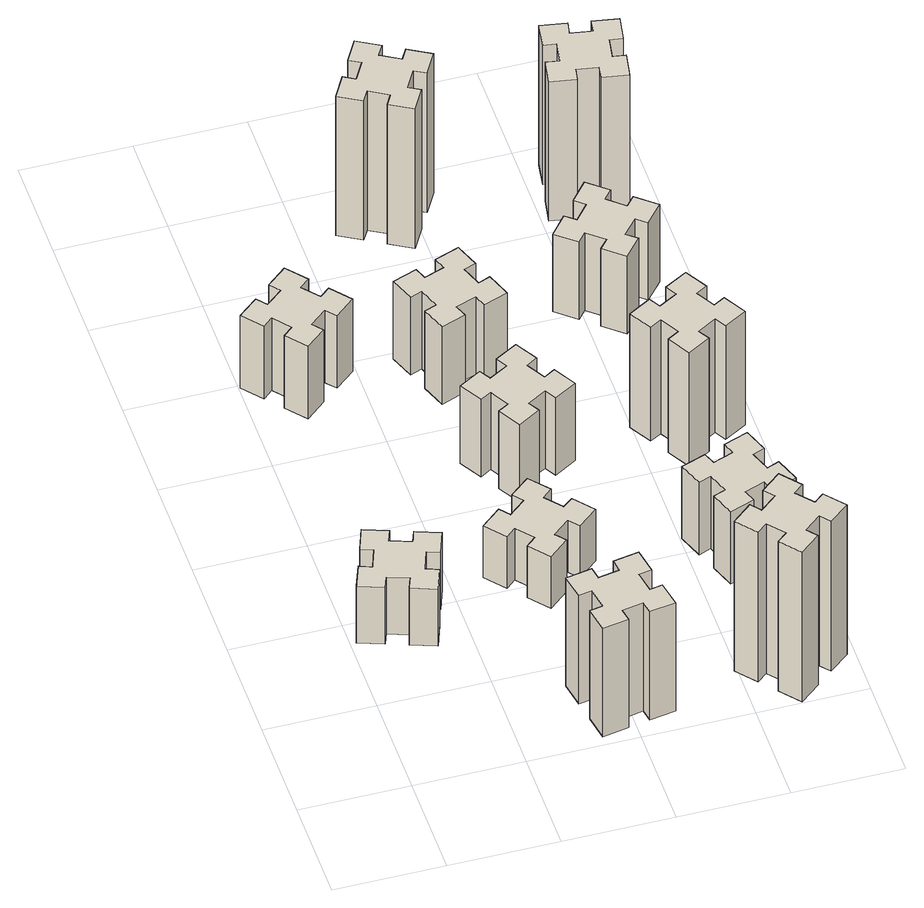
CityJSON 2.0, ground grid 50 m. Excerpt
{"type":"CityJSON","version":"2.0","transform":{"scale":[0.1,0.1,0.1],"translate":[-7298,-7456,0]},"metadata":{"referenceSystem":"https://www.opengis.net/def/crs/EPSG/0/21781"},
"CityObjects":{
"building1":{"type":"Building","attributes":{"class":"1000","function":"1000","usage":"1000","yearOfConstruction":2016,"roofType":"1000","measuredHeight":33,"storeysAboveGround":30,"storeysBelowGround":0},"geometry":[{"type":"Solid","lod":"1","boundaries":[[[[0,1,2,3,4,5,6,7,8,9,10,11,12,13,14,15,16,17,18,19]],[[17,16,20,21]],[[16,15,22,20]],[[15,14,23,22]],[[14,13,24,23]],[[13,12,25,24]],[[12,11,26,25]],[[11,10,27,26]],[[10,9,28,27]],[[9,8,29,28]],[[8,7,30,29]],[[7,6,31,30]],[[6,5,32,31]],[[5,4,33,32]],[[4,3,34,33]],[[3,2,35,34]],[[2,1,36,35]],[[1,0,37,36]],[[0,19,38,37]],[[19,18,39,38]],[[18,17,21,39]],[[24,25,26,27,28,29,30,31,32,33,34,35,36,37,38,39,21,20,22,23]]]]}]},
"building2":{"type":"Building","attributes":{"class":"1000","function":"1000","usage":"1000","yearOfConstruction":2016,"roofType":"1000","measuredHeight":42,"storeysAboveGround":30,"storeysBelowGround":0},"geometry":[{"type":"Solid","lod":"1","boundaries":[[[[40,41,42,43,44,45,46,47,48,49,50,51,52,53,54,55,56,57,58,59]],[[57,56,60,61]],[[56,55,62,60]],[[55,54,63,62]],[[54,53,64,63]],[[53,52,65,64]],[[52,51,66,65]],[[51,50,67,66]],[[50,49,68,67]],[[49,48,69,68]],[[48,47,70,69]],[[47,46,71,70]],[[46,45,72,71]],[[45,44,73,72]],[[44,43,74,73]],[[43,42,75,74]],[[42,41,76,75]],[[41,40,77,76]],[[40,59,78,77]],[[59,58,79,78]],[[58,57,61,79]],[[64,65,66,67,68,69,70,71,72,73,74,75,76,77,78,79,61,60,62,63]]]]}]},
"building3":{"type":"Building","attributes":{"class":"1000","function":"1000","usage":"1000","yearOfConstruction":2016,"roofType":"1000","measuredHeight":63,"storeysAboveGround":30,"storeysBelowGround":0},"geometry":[{"type":"Solid","lod":"1","boundaries":[[[[80,81,82,83,84,85,86,87,88,89,90,91,92,93,94,95,96,97,98,99]],[[97,96,100,101]],[[96,95,102,100]],[[95,94,103,102]],[[94,93,104,103]],[[93,92,105,104]],[[92,91,106,105]],[[91,90,107,106]],[[90,89,108,107]],[[89,88,109,108]],[[88,87,110,109]],[[87,86,111,110]],[[86,85,112,111]],[[85,84,113,112]],[[84,83,114,113]],[[83,82,115,114]],[[82,81,116,115]],[[81,80,117,116]],[[80,99,118,117]],[[99,98,119,118]],[[98,97,101,119]],[[104,105,106,107,108,109,110,111,112,113,114,115,116,117,118,119,101,100,102,103]]]]}]},
"building4":{"type":"Building","attributes":{"class":"1000","function":"1000","usage":"1000","yearOfConstruction":2016,"roofType":"1000","measuredHeight":30,"storeysAboveGround":30,"storeysBelowGround":0},"geometry":[{"type":"Solid","lod":"1","boundaries":[[[[120,121,122,123,124,125,126,127,128,129,130,131,132,133,134,135,136,137,138,139]],[[137,136,140,141]],[[136,135,142,140]],[[135,134,143,142]],[[134,133,144,143]],[[133,132,145,144]],[[132,131,146,145]],[[131,130,147,146]],[[130,129,148,147]],[[129,128,149,148]],[[128,127,150,149]],[[127,126,151,150]],[[126,125,152,151]],[[125,124,153,152]],[[124,123,154,153]],[[123,122,155,154]],[[122,121,156,155]],[[121,120,157,156]],[[120,139,158,157]],[[139,138,159,158]],[[138,137,141,159]],[[144,145,146,147,148,149,150,151,152,153,154,155,156,157,158,159,141,140,142,143]]]]}]},
"building5":{"type":"Building","attributes":{"class":"1000","function":"1000","usage":"1000","yearOfConstruction":2016,"roofType":"1000","measuredHeight":45,"storeysAboveGround":30,"storeysBelowGround":0},"geometry":[{"type":"Solid","lod":"1","boundaries":[[[[160,161,162,163,164,165,166,167,168,169,170,171,172,173,174,175,176,177,178,179]],[[177,176,180,181]],[[176,175,182,180]],[[175,174,183,182]],[[174,173,184,183]],[[173,172,185,184]],[[172,171,186,185]],[[171,170,187,186]],[[170,169,188,187]],[[169,168,189,188]],[[168,167,190,189]],[[167,166,191,190]],[[166,165,192,191]],[[165,164,193,192]],[[164,163,194,193]],[[163,162,195,194]],[[162,161,196,195]],[[161,160,197,196]],[[160,179,198,197]],[[179,178,199,198]],[[178,177,181,199]],[[184,185,186,187,188,189,190,191,192,193,194,195,196,197,198,199,181,180,182,183]]]]}]},
"building6":{"type":"Building","attributes":{"class":"1000","function":"1000","usage":"1000","yearOfConstruction":2016,"roofType":"1000","measuredHeight":45,"storeysAboveGround":30,"storeysBelowGround":0},"geometry":[{"type":"Solid","lod":"1","boundaries":[[[[200,201,202,203,204,205,206,207,208,209,210,211,212,213,214,215,216,217,218,219]],[[217,216,220,221]],[[216,215,222,220]],[[215,214,223,222]],[[214,213,224,223]],[[213,212,225,224]],[[212,211,226,225]],[[211,210,227,226]],[[210,209,228,227]],[[209,208,229,228]],[[208,207,230,229]],[[207,206,231,230]],[[206,205,232,231]],[[205,204,233,232]],[[204,203,234,233]],[[203,202,235,234]],[[202,201,236,235]],[[201,200,237,236]],[[200,219,238,237]],[[219,218,239,238]],[[218,217,221,239]],[[224,225,226,227,228,229,230,231,232,233,234,235,236,237,238,239,221,220,222,223]]]]}]},
"building7":{"type":"Building","attributes":{"class":"1000","function":"1000","usage":"1000","yearOfConstruction":2016,"roofType":"1000","measuredHeight":87,"storeysAboveGround":30,"storeysBelowGround":0},"geometry":[{"type":"Solid","lod":"1","boundaries":[[[[240,241,242,243,244,245,246,247,248,249,250,251,252,253,254,255,256,257,258,259]],[[257,256,260,261]],[[256,255,262,260]],[[255,254,263,262]],[[254,253,264,263]],[[253,252,265,264]],[[252,251,266,265]],[[251,250,267,266]],[[250,249,268,267]],[[249,248,269,268]],[[248,247,270,269]],[[247,246,271,270]],[[246,245,272,271]],[[245,244,273,272]],[[244,243,274,273]],[[243,242,275,274]],[[242,241,276,275]],[[241,240,277,276]],[[240,259,278,277]],[[259,258,279,278]],[[258,257,261,279]],[[264,265,266,267,268,269,270,271,272,273,274,275,276,277,278,279,261,260,262,263]]]]}]},
"building8":{"type":"Building","attributes":{"class":"1000","function":"1000","usage":"1000","yearOfConstruction":2016,"roofType":"1000","measuredHeight":81,"storeysAboveGround":30,"storeysBelowGround":0},"geometry":[{"type":"Solid","lod":"1","boundaries":[[[[280,281,282,283,284,285,286,287,288,289,290,291,292,293,294,295,296,297,298,299]],[[297,296,300,301]],[[296,295,302,300]],[[295,294,303,302]],[[294,293,304,303]],[[293,292,305,304]],[[292,291,306,305]],[[291,290,307,306]],[[290,289,308,307]],[[289,288,309,308]],[[288,287,310,309]],[[287,286,311,310]],[[286,285,312,311]],[[285,284,313,312]],[[284,283,314,313]],[[283,282,315,314]],[[282,281,316,315]],[[281,280,317,316]],[[280,299,318,317]],[[299,298,319,318]],[[298,297,301,319]],[[304,305,306,307,308,309,310,311,312,313,314,315,316,317,318,319,301,300,302,303]]]]}]},
"building9":{"type":"Building","attributes":{"class":"1000","function":"1000","usage":"1000","yearOfConstruction":2016,"roofType":"1000","measuredHeight":42,"storeysAboveGround":30,"storeysBelowGround":0},"geometry":[{"type":"Solid","lod":"1","boundaries":[[[[320,321,322,323,324,325,326,327,328,329,330,331,332,333,334,335,336,337,338,339]],[[337,336,340,341]],[[336,335,342,340]],[[335,334,343,342]],[[334,333,344,343]],[[333,332,345,344]],[[332,331,346,345]],[[331,330,347,346]],[[330,329,348,347]],[[329,328,349,348]],[[328,327,350,349]],[[327,326,351,350]],[[326,325,352,351]],[[325,324,353,352]],[[324,323,354,353]],[[323,322,355,354]],[[322,321,356,355]],[[321,320,357,356]],[[320,339,358,357]],[[339,338,359,358]],[[338,337,341,359]],[[344,345,346,347,348,349,350,351,352,353,354,355,356,357,358,359,341,340,342,343]]]]}]},
"building10":{"type":"Building","attributes":{"class":"1000","function":"1000","usage":"1000","yearOfConstruction":2016,"roofType":"1000","measuredHeight":66,"storeysAboveGround":30,"storeysBelowGround":0},"geometry":[{"type":"Solid","lod":"1","boundaries":[[[[360,361,362,363,364,365,366,367,368,369,370,371,372,373,374,375,376,377,378,379]],[[377,376,380,381]],[[376,375,382,380]],[[375,374,383,382]],[[374,373,384,383]],[[373,372,385,384]],[[372,371,386,385]],[[371,370,387,386]],[[370,369,388,387]],[[369,368,389,388]],[[368,367,390,389]],[[367,366,391,390]],[[366,365,392,391]],[[365,364,393,392]],[[364,363,394,393]],[[363,362,395,394]],[[362,361,396,395]],[[361,360,397,396]],[[360,379,398,397]],[[379,378,399,398]],[[378,377,381,399]],[[384,385,386,387,388,389,390,391,392,393,394,395,396,397,398,399,381,380,382,383]]]]}]},
"building11":{"type":"Building","attributes":{"class":"1000","function":"1000","usage":"1000","yearOfConstruction":2016,"roofType":"1000","measuredHeight":45,"storeysAboveGround":30,"storeysBelowGround":0},"geometry":[{"type":"Solid","lod":"1","boundaries":[[[[400,401,402,403,404,405,406,407,408,409,410,411,412,413,414,415,416,417,418,419]],[[417,416,420,421]],[[416,415,422,420]],[[415,414,423,422]],[[414,413,424,423]],[[413,412,425,424]],[[412,411,426,425]],[[411,410,427,426]],[[410,409,428,427]],[[409,408,429,428]],[[408,407,430,429]],[[407,406,431,430]],[[406,405,432,431]],[[405,404,433,432]],[[404,403,434,433]],[[403,402,435,434]],[[402,401,436,435]],[[401,400,437,436]],[[400,419,438,437]],[[419,418,439,438]],[[418,417,421,439]],[[424,425,426,427,428,429,430,431,432,433,434,435,436,437,438,439,421,420,422,423]]]]}]},
"building12":{"type":"Building","attributes":{"class":"1000","function":"1000","usage":"1000","yearOfConstruction":2016,"roofType":"1000","measuredHeight":81,"storeysAboveGround":30,"storeysBelowGround":0},"geometry":[{"type":"Solid","lod":"1","boundaries":[[[[440,441,442,443,444,445,446,447,448,449,450,451,452,453,454,455,456,457,458,459]],[[457,456,460,461]],[[456,455,462,460]],[[455,454,463,462]],[[454,453,464,463]],[[453,452,465,464]],[[452,451,466,465]],[[451,450,467,466]],[[450,449,468,467]],[[449,448,469,468]],[[448,447,470,469]],[[447,446,471,470]],[[446,445,472,471]],[[445,444,473,472]],[[444,443,474,473]],[[443,442,475,474]],[[442,441,476,475]],[[441,440,477,476]],[[440,459,478,477]],[[459,458,479,478]],[[458,457,461,479]],[[464,465,466,467,468,469,470,471,472,473,474,475,476,477,478,479,461,460,462,463]]]]}]}
},
"vertices":[
[161,899,0],[255,865,0],[234,809,0],[347,767,0],[388,880,0],[332,901,0],[366,995,0],[422,974,0],[463,1087,0],[350,1128,0],[330,1072,0],[236,1106,0],[257,1162,0],[144,1203,0],[103,1090,0],[159,1070,0],[125,976,0],[69,997,0],[27,884,0],[140,843,0],[125,976,330],[69,997,330],[159,1070,330],[103,1090,330],[144,1203,330],[257,1162,330],[236,1106,330],[330,1072,330],[350,1128,330],[463,1087,330],[422,974,330],[366,995,330],[332,901,330],[388,880,330],[347,767,330],[234,809,330],[255,865,330],[161,899,330],[140,843,330],[27,884,330],
[278,2349,0],[354,2413,0],[393,2367,0],[485,2444,0],[408,2536,0],[362,2498,0],[297,2574,0],[343,2613,0],[266,2705,0],[174,2628,0],[213,2582,0],[136,2517,0],[98,2563,0],[6,2486,0],[83,2394,0],[129,2433,0],[193,2356,0],[147,2318,0],[224,2226,0],[316,2303,0],[193,2356,420],[147,2318,420],[129,2433,420],[83,2394,420],[6,2486,420],[98,2563,420],[136,2517,420],[213,2582,420],[174,2628,420],[266,2705,420],[343,2613,420],[297,2574,420],[362,2498,420],[408,2536,420],[485,2444,420],[393,2367,420],[354,2413,420],[278,2349,420],[316,2303,420],[224,2226,420],
[955,128,0],[1054,146,0],[1064,87,0],[1182,107,0],[1161,226,0],[1102,215,0],[1085,314,0],[1144,324,0],[1123,442,0],[1005,421,0],[1015,362,0],[917,345,0],[907,404,0],[788,383,0],[809,265,0],[868,275,0],[886,177,0],[827,167,0],[847,48,0],[966,69,0],[886,177,630],[827,167,630],[868,275,630],[809,265,630],[788,383,630],[907,404,630],[917,345,630],[1015,362,630],[1005,421,630],[1123,442,630],[1144,324,630],[1085,314,630],[1102,215,630],[1161,226,630],[1182,107,630],[1064,87,630],[1054,146,630],[955,128,630],[966,69,630],[847,48,630],
[918,969,0],[994,1033,0],[1033,987,0],[1125,1064,0],[1048,1156,0],[1002,1118,0],[937,1194,0],[983,1233,0],[906,1325,0],[814,1248,0],[853,1202,0],[776,1137,0],[738,1183,0],[646,1106,0],[723,1014,0],[769,1053,0],[833,976,0],[787,938,0],[864,846,0],[956,923,0],[833,976,300],[787,938,300],[769,1053,300],[723,1014,300],[646,1106,300],[738,1183,300],[776,1137,300],[853,1202,300],[814,1248,300],[906,1325,300],[983,1233,300],[937,1194,300],[1002,1118,300],[1048,1156,300],[1125,1064,300],[1033,987,300],[994,1033,300],[918,969,300],[956,923,300],[864,846,300],
[865,1714,0],[915,1627,0],[863,1597,0],[923,1493,0],[1027,1553,0],[997,1605,0],[1084,1655,0],[1114,1603,0],[1218,1663,0],[1158,1767,0],[1106,1737,0],[1056,1824,0],[1108,1854,0],[1048,1958,0],[944,1898,0],[974,1846,0],[887,1796,0],[857,1848,0],[753,1788,0],[813,1684,0],[887,1796,450],[857,1848,450],[974,1846,450],[944,1898,450],[1048,1958,450],[1108,1854,450],[1056,1824,450],[1106,1737,450],[1158,1767,450],[1218,1663,450],[1114,1603,450],[1084,1655,450],[997,1605,450],[1027,1553,450],[923,1493,450],[863,1597,450],[915,1627,450],[865,1714,450],[813,1684,450],[753,1788,450],
[876,2245,0],[970,2279,0],[990,2223,0],[1103,2264,0],[1062,2377,0],[1006,2356,0],[972,2450,0],[1028,2470,0],[987,2583,0],[874,2542,0],[895,2486,0],[801,2452,0],[780,2508,0],[667,2467,0],[709,2354,0],[765,2375,0],[799,2281,0],[743,2260,0],[784,2147,0],[897,2189,0],[799,2281,450],[743,2260,450],[765,2375,450],[709,2354,450],[667,2467,450],[780,2508,450],[801,2452,450],[895,2486,450],[874,2542,450],[987,2583,450],[1028,2470,450],[972,2450,450],[1006,2356,450],[1062,2377,450],[1103,2264,450],[990,2223,450],[970,2279,450],[876,2245,450],[897,2189,450],[784,2147,450],
[1758,129,0],[1834,193,0],[1873,147,0],[1965,224,0],[1888,316,0],[1842,278,0],[1777,354,0],[1823,393,0],[1746,485,0],[1654,408,0],[1693,362,0],[1616,297,0],[1578,343,0],[1486,266,0],[1563,174,0],[1609,213,0],[1673,136,0],[1627,98,0],[1704,6,0],[1796,83,0],[1673,136,870],[1627,98,870],[1609,213,870],[1563,174,870],[1486,266,870],[1578,343,870],[1616,297,870],[1693,362,870],[1654,408,870],[1746,485,870],[1823,393,870],[1777,354,870],[1842,278,870],[1888,316,870],[1965,224,870],[1873,147,870],[1834,193,870],[1758,129,870],[1796,83,870],[1704,6,870],
[984,3376,0],[897,3426,0],[927,3478,0],[823,3538,0],[763,3434,0],[815,3404,0],[765,3317,0],[713,3347,0],[653,3243,0],[757,3183,0],[787,3235,0],[874,3185,0],[844,3133,0],[948,3073,0],[1008,3177,0],[956,3207,0],[1006,3294,0],[1058,3264,0],[1118,3368,0],[1014,3428,0],[1006,3294,810],[1058,3264,810],[956,3207,810],[1008,3177,810],[948,3073,810],[844,3133,810],[874,3185,810],[787,3235,810],[757,3183,810],[653,3243,810],[713,3347,810],[765,3317,810],[815,3404,810],[763,3434,810],[823,3538,810],[927,3478,810],[897,3426,810],[984,3376,810],[1014,3428,810],[1118,3368,810],
[1846,976,0],[1812,1070,0],[1868,1090,0],[1827,1203,0],[1714,1162,0],[1735,1106,0],[1641,1072,0],[1620,1128,0],[1507,1087,0],[1549,974,0],[1605,995,0],[1639,901,0],[1583,880,0],[1624,767,0],[1737,809,0],[1716,865,0],[1810,899,0],[1830,843,0],[1943,884,0],[1902,997,0],[1810,899,420],[1830,843,420],[1716,865,420],[1737,809,420],[1624,767,420],[1583,880,420],[1639,901,420],[1605,995,420],[1549,974,420],[1507,1087,420],[1620,1128,420],[1641,1072,420],[1735,1106,420],[1714,1162,420],[1827,1203,420],[1868,1090,420],[1812,1070,420],[1846,976,420],[1902,997,420],[1943,884,420],
[1846,1737,0],[1796,1824,0],[1848,1854,0],[1788,1958,0],[1684,1898,0],[1714,1846,0],[1627,1796,0],[1597,1848,0],[1493,1788,0],[1553,1684,0],[1605,1714,0],[1655,1627,0],[1603,1597,0],[1663,1493,0],[1767,1553,0],[1737,1605,0],[1824,1655,0],[1854,1603,0],[1958,1663,0],[1898,1767,0],[1824,1655,660],[1854,1603,660],[1737,1605,660],[1767,1553,660],[1663,1493,660],[1603,1597,660],[1655,1627,660],[1605,1714,660],[1553,1684,660],[1493,1788,660],[1597,1848,660],[1627,1796,660],[1714,1846,660],[1684,1898,660],[1788,1958,660],[1848,1854,660],[1796,1824,660],[1846,1737,660],[1898,1767,660],[1958,1663,660],
[1734,2617,0],[1658,2682,0],[1696,2728,0],[1604,2805,0],[1527,2713,0],[1573,2674,0],[1509,2598,0],[1463,2636,0],[1386,2544,0],[1478,2467,0],[1516,2513,0],[1593,2449,0],[1554,2403,0],[1646,2326,0],[1723,2418,0],[1677,2456,0],[1742,2533,0],[1788,2494,0],[1865,2586,0],[1773,2663,0],[1742,2533,450],[1788,2494,450],[1677,2456,450],[1723,2418,450],[1646,2326,450],[1554,2403,450],[1593,2449,450],[1516,2513,450],[1478,2467,450],[1386,2544,450],[1463,2636,450],[1509,2598,450],[1573,2674,450],[1527,2713,450],[1604,2805,450],[1696,2728,450],[1658,2682,450],[1734,2617,450],[1773,2663,450],[1865,2586,450],
[1825,3137,0],[1842,3235,0],[1901,3225,0],[1922,3343,0],[1804,3364,0],[1794,3305,0],[1695,3322,0],[1706,3381,0],[1587,3402,0],[1567,3284,0],[1626,3274,0],[1608,3175,0],[1549,3186,0],[1528,3067,0],[1647,3047,0],[1657,3106,0],[1755,3088,0],[1745,3029,0],[1863,3008,0],[1884,3127,0],[1755,3088,810],[1745,3029,810],[1657,3106,810],[1647,3047,810],[1528,3067,810],[1549,3186,810],[1608,3175,810],[1626,3274,810],[1567,3284,810],[1587,3402,810],[1706,3381,810],[1695,3322,810],[1794,3305,810],[1804,3364,810],[1922,3343,810],[1901,3225,810],[1842,3235,810],[1825,3137,810],[1884,3127,810],[1863,3008,810]
]}
